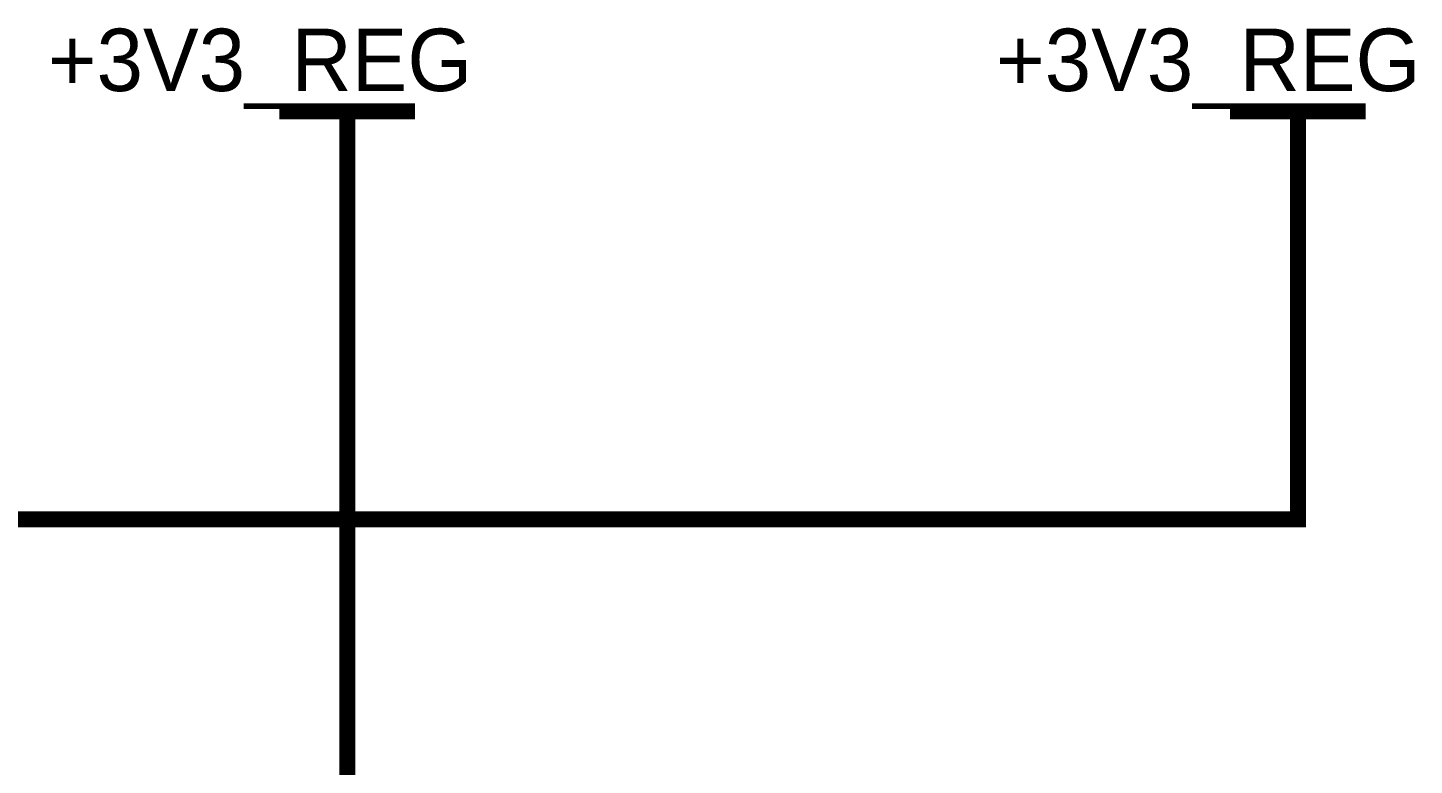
# Model space of a CAD drawing. Header units: inches. Extents: x 0 to 31.5, y 0 to 22.3.
# Drawn here: x 5.267 to 6.288, y 12.919 to 13.462 of the extents above; entities that cross this region are included whole.
import ezdxf

# ---------------------------------------------------------------- set-up
doc = ezdxf.new("R2010")
doc.units = ezdxf.units.IN
doc.header["$MEASUREMENT"] = 0
doc.layers.add('Sheet', color=255, linetype='Continuous')

msp = doc.modelspace()

# ---------------------------------------------------------------- linework, layer by layer
at = {"layer": 'Sheet'}
for points in [[(5.4527, 13.4, 0.0118, 0.0118, 0), (5.5526, 13.4, 0.0118, 0.0118, 0)], [(5.5026, 13.2995, 0.0118, 0.0118, 0), (5.5026, 13.4, 0.0118, 0.0118, 0)], [(6.1526, 13.4, 0.0118, 0.0118, 0), (6.2525, 13.4, 0.0118, 0.0118, 0)], [(6.2025, 13.2995, 0.0118, 0.0118, 0), (6.2025, 13.4, 0.0118, 0.0118, 0)], [(3.403, 13.0996, 0.0118, 0.0118, 0), (4.4026, 13.0996, 0.0118, 0.0118, 0), (6.2025, 13.0996, 0.0118, 0.0118, 0), (6.2025, 13.2995, 0.0118, 0.0118, 0)], [(5.5026, 12.9997, 0.0118, 0.0118, 0), (5.5026, 13.2995, 0.0118, 0.0118, 0)], [(5.5026, 12.8998, 0.0118, 0.0118, 0), (5.5026, 12.9997, 0.0118, 0.0118, 0)]]:
    msp.add_lwpolyline(points, format="xyseb", dxfattribs=at)

# ---------------------------------------------------------------- texts
for p in [(5.2822, 13.4149), (5.9803, 13.4149)]:
    msp.add_text('+3V3_REG', height=0.04594, dxfattribs=at).set_placement(p)

doc.saveas('drawing.dxf')
